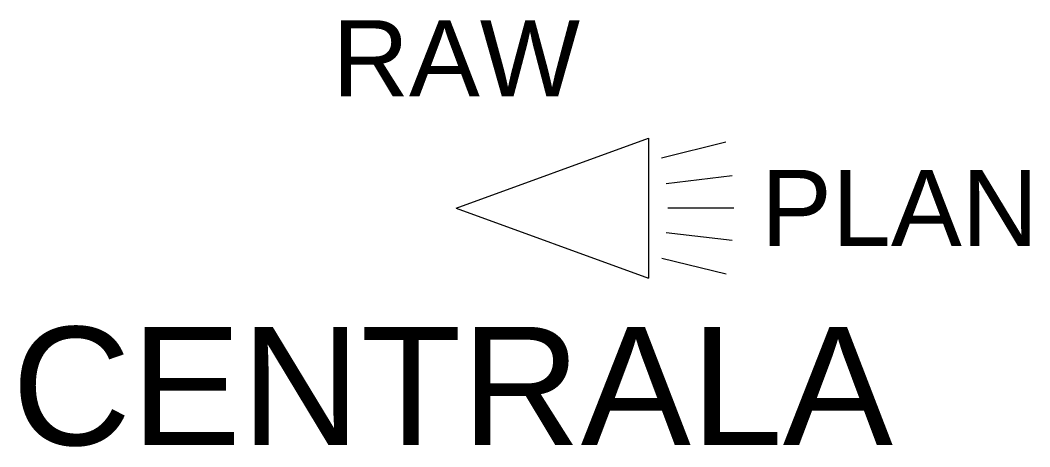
# Model space of a CAD drawing. Header units: millimetres. Extents: x -1032 to 1358, y -565 to 445.
import ezdxf
from ezdxf.enums import TextEntityAlignment as Align

# ---------------------------------------------------------------- set-up
doc = ezdxf.new("R2010")
doc.units = ezdxf.units.MM
doc.header["$LTSCALE"] = 0.25
doc.styles.add('opis_czujki', font='arial.ttf')
doc.styles.add('opis_czujki_2', font='arial.ttf')

msp = doc.modelspace()

# ---------------------------------------------------------------- linework, layer by layer
for p, q in [((0, 0), (455.5, 165.8)), ((455.5, 165.8), (455.5, -165.8)), ((486.5, 119.2), (638.8, 156.6)), ((497.4, 58.7), (653.2, 77)), ((0, 0), (455.5, -165.8)), ((500.9, 0.5), (657.7, 0.5)), ((497.5, -57.9), (653.3, -76.1)), ((486.6, -118.5), (639, -155.7))]:
    msp.add_line(p, q)

# ---------------------------------------------------------------- texts
for tag, text, height, style, flags, p in [('RAW', 'XX', 180, 'opis_czujki_2', 9, (0, 354.9)), ('CENTRALA', 'xx', 280, 'opis_czujki', 8, (-9, -421.1))]:
    msp.add_attdef(tag, text=text, height=height, dxfattribs=dict(style=style, flags=flags)).set_placement(p, align=Align.MIDDLE_CENTER)
at = {"style": 'opis_czujki_2', "flags": 9}
msp.add_attdef('PLAN', (721.9, -89.4), 'xx', height=180, dxfattribs=at)

doc.saveas('drawing.dxf')
